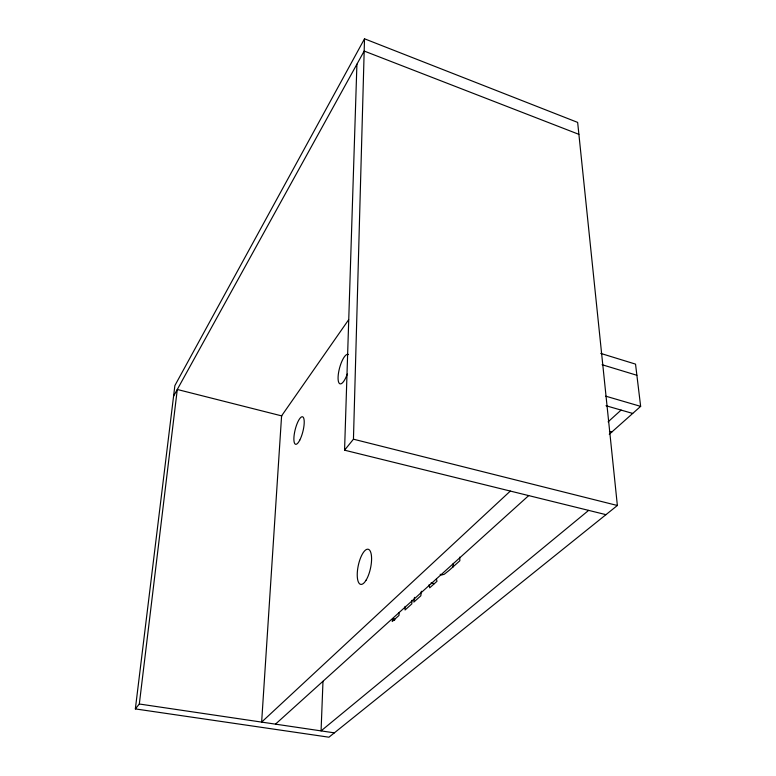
<?xml version="1.0" encoding="UTF-8"?>
<svg xmlns="http://www.w3.org/2000/svg" width="776" height="776" viewBox="0 0 776 776"><rect width="100%" height="100%" fill="white"/><g stroke="black" fill="none" stroke-linecap="round" stroke-linejoin="round"><path stroke-width="1.16" d="M405.053 606.395L405.053 609.994L411.843 603.883L411.833 600.343M395.032 619.132L392.675 618.676L392.249 621.498L398.932 615.484L399.223 612.4M605.969 514.653L344.563 450.187L353.449 439.197L364.516 38.8L577.654 122.404L617.366 505.496L328.946 737.2L135.354 708.915L174.872 385.585L364.516 38.8M344.563 450.187L356.911 64.204M452.883 567.227L453.262 563.415M322.981 681.347L321.07 730.885L588.644 510.385M421.358 591.234L420.834 595.803L413.831 602.098L414.51 597.345M135.354 708.915L139.321 704.007L177.287 389.474L281.872 415.936M173.572 396.196L364.177 51.051L578.896 134.345M348.666 319.712L281.591 415.858L261.638 722.097L510.317 491.072M608.103 421.843L621.091 410.087M275.48 724.144L528.689 495.602M609.267 434.288L640.646 406.372L635.534 364.119L600.769 353.42M139.321 704.007L334.359 732.854M392.258 619.82L394.615 620.267M431.01 582.941L434.395 583.639M353.449 439.197L617.366 505.496M609.432 431.437L611.76 432.077M605.998 405.732L632.712 413.433M605.746 396.177L640.646 406.372M602.079 364.72L636.883 375.274M440.147 574.269L441.641 574.967L444.231 574.288L449.061 570.438L459.848 560.747L459.751 557.139M436.442 578.993L436.966 581.311L429.7 587.839L429.138 584.619M347.299 374.032A15.297 4.598 -74.9 0 1 339.219 383.286A15.297 4.598 -74.9 0 1 340.295 365.525A15.297 4.598 -74.9 0 1 348.482 354.554M299.788 440.099A14.191 3.967 -75.9 0 0 303.115 417.129A14.191 3.967 -75.9 0 0 294.25 434.356A14.191 3.967 -75.9 0 0 299.788 440.099M366.107 580.147A17.964 6.266 -78 0 0 369.609 550.174A17.964 6.266 -78 0 0 357.523 570.137A17.964 6.266 -78 0 0 366.107 580.147"/></g></svg>
